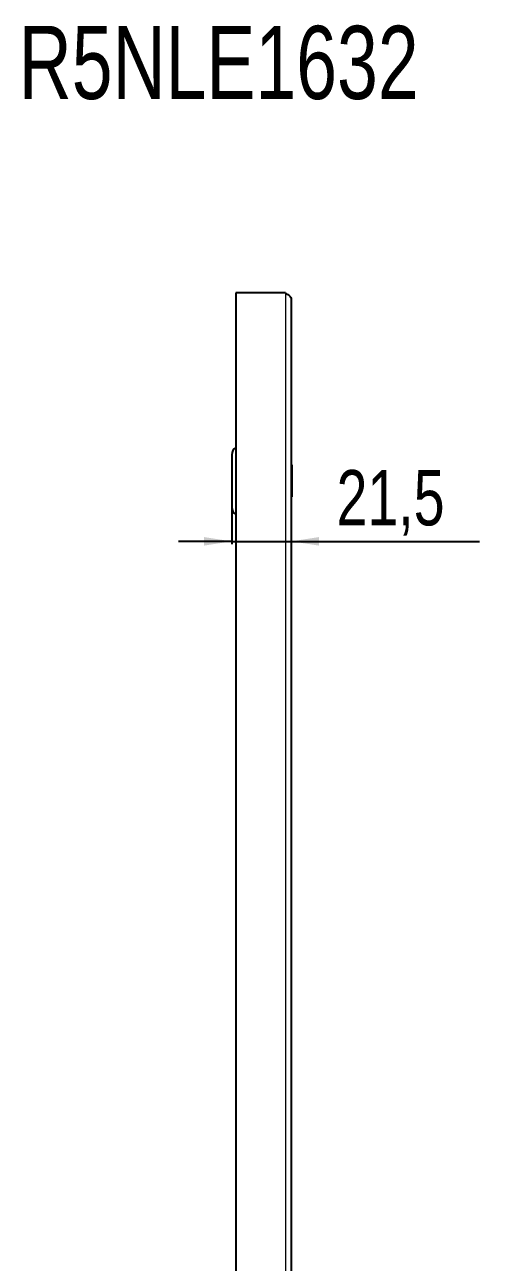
# Model space of a CAD drawing. Header units: millimetres. Extents: x 217 to 1169, y -597 to 1161.
# Drawn here: x 693.6 to 859.3, y 713.5 to 1161 of the extents above; entities that cross this region are included whole.
import ezdxf

# ---------------------------------------------------------------- set-up
doc = ezdxf.new("R2010")
doc.units = ezdxf.units.MM
doc.layers.add('FORMAT', color=7, linetype='Continuous')
doc.styles.add('SLDTEXTSTYLE0', font='TXT', dxfattribs={"width": 0.75})
doc.dimstyles.new('SLDDIMSTYLE1', dxfattribs={"dimtxt": 20, "dimasz": 10, "dimexe": 0, "dimexo": 0.0625, "dimgap": 5, "dimtad": 2, "dimdec": 1, "dimrnd": 1e-09, "dimzin": 12, "dimdsep": 46, "dimtxsty": 'SLDTEXTSTYLE0', "dimsah": 1, "dimcen": 0.09, "dimadec": 0, "dimazin": 3, "dimtfac": 1, "dimtmove": 0, "dimatfit": 0, "dimfxl": 0, "dimfrac": 2, "dimtolj": 1, "dimtzin": 12, "dimarcsym": 0})

# ---------------------------------------------------------------- blocks, each defined once
blk = doc.blocks.new('_D_4')
at = {"layer": 'FORMAT'}
for p, q in [((768.38, 986.49), (768.38, 973.17)), ((768.38, 974.17), (749.14, 974.17)), ((768.38, 974.17), (789.88, 974.17)), ((789.88, 974.17), (857.99, 974.17))]:
    blk.add_line(p, q, dxfattribs=at)
for points in [[(768.38, 974.17), (758.38, 975.71), (758.38, 972.63)], [(789.88, 974.17), (799.88, 972.63), (799.88, 975.71)]]:
    blk.add_solid(points, dxfattribs=at)
at = {"layer": 'FORMAT', "insert": (806.27, 999.95), "char_height": 20, "attachment_point": 1, "style": 'SLDTEXTSTYLE0'}
blk.add_mtext('21,5', dxfattribs=at)

msp = doc.modelspace()

# ---------------------------------------------------------------- linework, layer by layer
at = {"color": 7, "linetype": 'Continuous', "lineweight": 25}
for p, q in [((769.88, 1064), (769.88, -497)), ((787.78, 1064), (769.88, 1064)), ((789.88, 1061.9), (789.88, -494.9)), ((768.38, 1005.5), (768.38, 986.5)), ((790.13, 1001.79), (789.88, 1001.79)), ((790.13, 1001.79), (790.13, 1001.07)), ((790.13, 1001.07), (790.13, 990.22)), ((789.88, 990.22), (790.13, 990.22))]:
    msp.add_line(p, q, dxfattribs=at)
at = {"color": 8, "linetype": 'Continuous', "lineweight": 18}
msp.add_line((787.78, 1064), (787.78, -497), dxfattribs=at)
at = {"color": 7, "linetype": 'Continuous', "lineweight": 25}
for centre, start, end in [((771.38, 1005.5), 120, 180), ((771.38, 986.5), 180, 240)]:
    msp.add_arc(centre, 3, start, end, dxfattribs=at)
msp.add_open_spline([(787.78, 1064), (788.06, 1063.83), (788.62, 1063.47), (789.32, 1062.93), (789.79, 1062.41), (789.85, 1062.07), (789.88, 1061.9)], degree=3, knots=[0, 0, 0, 0, 0.254757, 0.509649, 0.764542, 1, 1, 1, 1], dxfattribs=at)

# ---------------------------------------------------------------- texts
at = {"layer": 'FORMAT', "insert": (691.38, 1160.6), "char_height": 26.458, "attachment_point": 1, "style": 'SLDTEXTSTYLE0'}
msp.add_mtext('R5NLE1632', dxfattribs=at)

# ---------------------------------------------------------------- dimensions: what is measured, and where the dimension line sits
at = {"layer": 'FORMAT'}
dim = msp.add_linear_dim(base=(789.88, 974.17), p1=(768.38, 986.5), p2=(789.88, 1061.9), dimstyle='SLDDIMSTYLE1', dxfattribs=at)
dim.commit()
dim.dimension.update_dxf_attribs({"geometry": '_D_4', "text_midpoint": (832.13, 974.17), "dimtype": 160})

doc.saveas('drawing.dxf')
